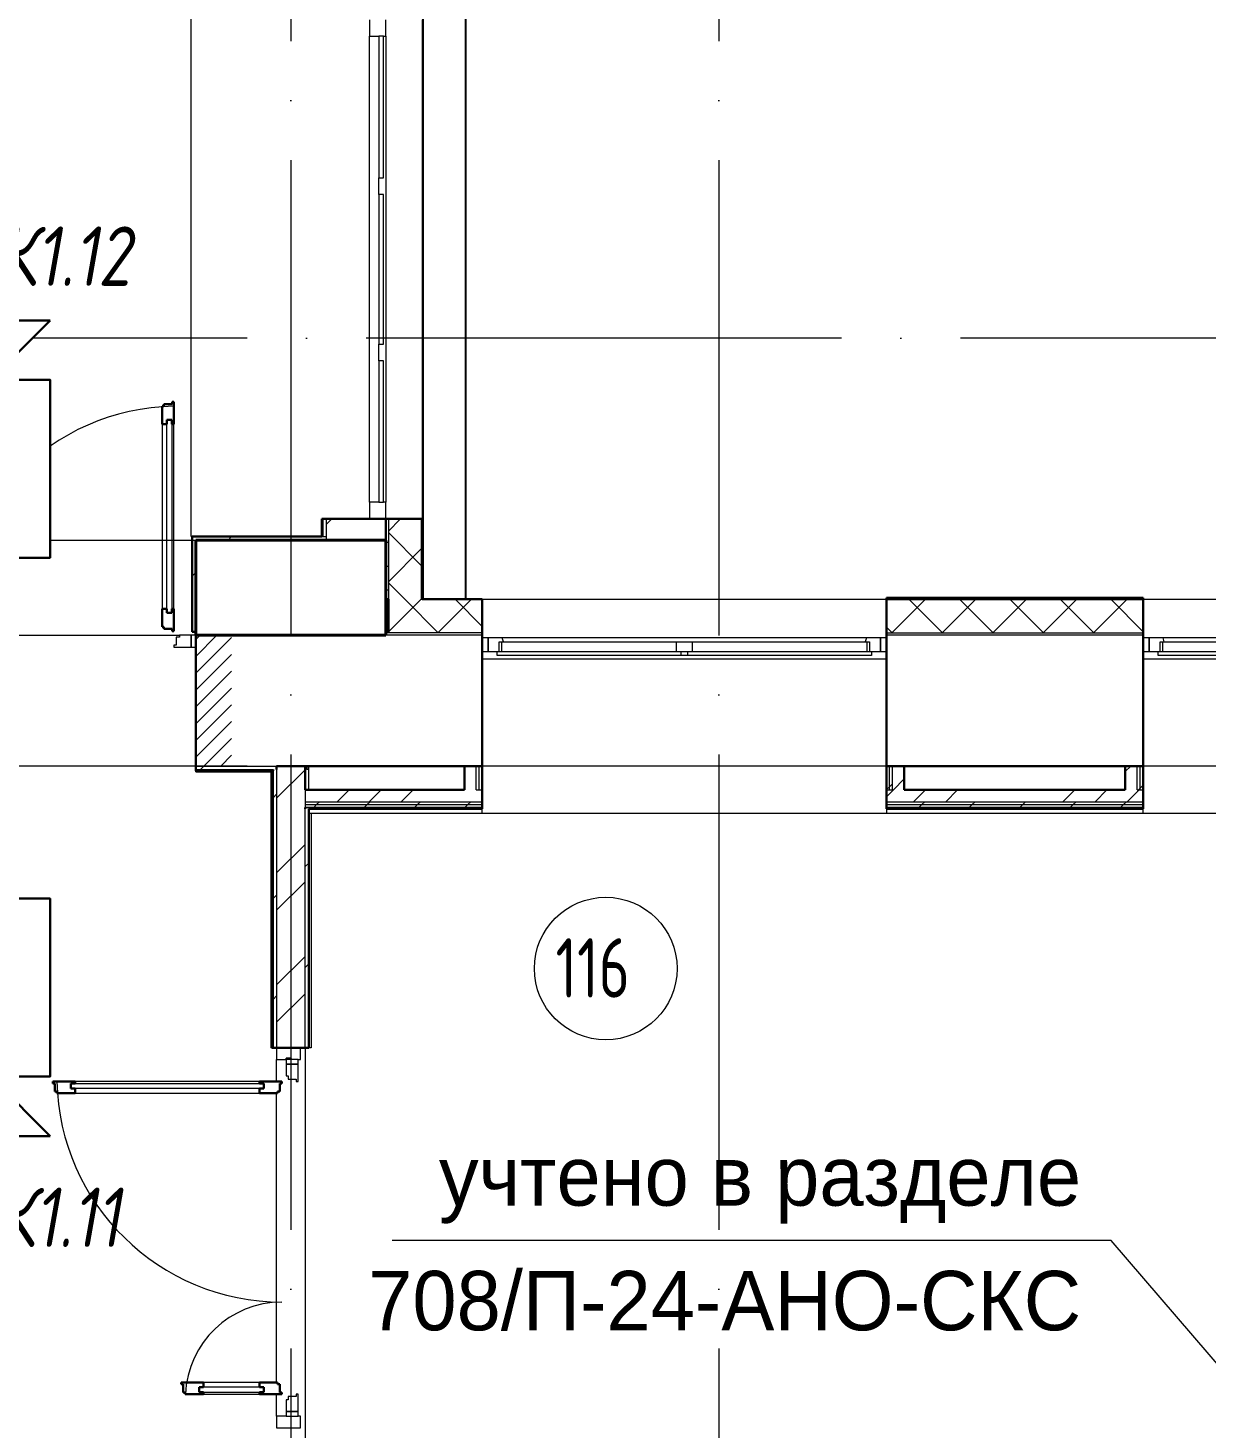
# Model space of a CAD drawing. Header units: millimetres. Extents: x -495897 to 1376592, y -28539 to 470976.
# Drawn here: x -32268 to -27309, y 352270 to 358160 of the extents above; entities that cross this region are included whole.
import ezdxf
from ezdxf.enums import TextEntityAlignment as Align

# ---------------------------------------------------------------- set-up
doc = ezdxf.new("R2010")
doc.units = ezdxf.units.MM
doc.set_wipeout_variables(frame=1)
for name, pattern in [('ADSK_Линия сетки', [25, 20, -2.5, 0, -2.5]), ('ADSK_Сверху', [450, 300, -150]), ('ADSK_Штриховая_ш2 п1_5', [4.5, 3, -1.5])]:
    doc.linetypes.add(name, pattern=pattern)
for name, color, linetype, lineweight in [('_ Окна', 7, 'Continuous', 9), ('RC-Видеонаблюдение', 5, 'Continuous', 30), ('Витраж', 7, 'Continuous', 9), ('Двери', 252, 'Continuous', 9), ('Линии', 7, 'Continuous', 9), ('Марки помещений', 252, 'Continuous', 20), ('Несущие колонны', 252, 'Continuous', 18), ('Ограждение', 252, 'Continuous', 9), ('Окна', 252, 'Continuous', 9), ('Оси', 252, 'Continuous', 9), ('Перекрытие', 252, 'Continuous', 18), ('Стены внутренние', 7, 'Continuous', 18), ('Стены наружные', 7, 'Continuous', 18), ('Стены разрез', 7, 'Continuous', 30), ('Стены штриховка', 7, 'Continuous', 9)]:
    doc.layers.add(name, color=color, linetype=linetype, lineweight=lineweight)
doc.layers.add('PDF _СОТ', color=7, linetype='Continuous', true_color=0xb82d00)
for name, color, linetype in [('PDF _Текст', 7, 'Continuous'), ('RC-Позиционные_обозначения', 7, 'Continuous'), ('Стены', 194, 'Continuous')]:
    doc.layers.add(name, color=color, linetype=linetype)
doc.layers.add('Двери открывание', color=7, linetype='Continuous', lineweight=9, true_color=0xc0c0c0)
doc.styles.add('GOST Common_3', font='', dxfattribs={"height": 3.5})
doc.styles.add('Mipgost_5', font='', dxfattribs={"height": 250})
doc.styles.add('RubezhCAD', font='', dxfattribs={"oblique": 10})
doc.styles.get("Standard").update_dxf_attribs({"font": ''})
doc.styles.get('GOST Common_3').set_extended_font_data('GOST 2.304 type A')
doc.styles.get('Mipgost_5').set_extended_font_data('Mipgost')
doc.styles.get('RubezhCAD').set_extended_font_data('GOST type A')
doc.styles.get('Standard').set_extended_font_data('GOST type B')

# ---------------------------------------------------------------- blocks, each defined once
blk = doc.blocks.new('RC-UGO-CAM-01')
blk.add_attdef('PSTN', text='', height=2.5).set_placement((4.626, 3.284), align=Align.BOTTOM_LEFT)
at = {"color": 1}
blk.add_wipeout([(3.743, 0), (6.243, 2.499), (6.243, -2.499)], dxfattribs=at)
blk.add_line((6.243, 2.499), (6.243, -2.499), dxfattribs=at)
blk.add_wipeout([(-3.743, -2.499), (-3.741, 2.497), (3.743, 2.499), (3.743, -2.499)], dxfattribs=at)
for q in [(6.243, 2.499), (6.243, -2.499)]:
    blk.add_line((3.743, 0), q, dxfattribs=at)
blk.add_lwpolyline([(3.743, -2.499), (3.743, 2.499), (-3.743, 2.499), (-3.743, -2.499), (3.743, -2.499)], close=True, dxfattribs=at)
blk = doc.blocks.new('1 этаж')
at = {"layer": 'Двери', "lineweight": 18, "true_color": 0x636466}
h = blk.add_hatch(dxfattribs=at)
h.set_pattern_fill('FP_2', color=251, style=0, pattern_type=2)
h.set_pattern_definition([(45, (-31805.8, -5068.73), (-35.3553, 35.3553), [])])
h.paths.add_polyline_path([(-32555.8, -5343.7), (-32555.8, -4793.7), (-32705.8, -4793.7), (-32705.8, -5343.7)])
h.paths.add_polyline_path([(-30805.8, -5343.7), (-30655.8, -5343.7), (-30655.8, -4793.7), (-30805.8, -4793.7), (-30805.8, -4877.7)])
at = {"layer": 'Ограждение', "true_color": 0x636466}
h = blk.add_hatch(dxfattribs=at)
h.set_pattern_fill('FP_25', color=251, style=0, pattern_type=2)
h.set_pattern_definition([(0, (-32119.8, 96), (0, 600), []), (90, (-32119.8, 96), (-600, 4e-14), [])])
h.paths.add_polyline_path([(-30485.8, -6528.7), (-30485.8, -5363.7), (-30490.8, -5368.7), (-30490.8, -6528.7)])
at = {"layer": '_ Окна', "color": 251, "lineweight": 18, "true_color": 0x636466}
for p, q in [((-30075.8, -2203.7), (-30075.8, -2273.7)), ((-30005.8, -2273.7), (-30005.8, -2203.7)), ((-30075.8, -2273.7), (-30035.8, -2273.7)), ((-30015.8, -2273.7), (-30005.8, -2273.7)), ((-30035.8, -4233.7), (-30075.8, -4233.7)), ((-30075.8, -4233.7), (-30075.8, -4303.7)), ((-30005.8, -4233.7), (-30015.8, -4233.7)), ((-30005.8, -4303.7), (-30005.8, -4233.7)), ((-29516.4, -4803.7), (-29575.8, -4803.7)), ((-29575.8, -4803.7), (-29575.8, -4861.7)), ((-29529.8, -4861.7), (-29529.8, -4820.7)), ((-29529.8, -4820.7), (-29517.8, -4820.7)), ((-29511.8, -4820.7), (-29516.4, -4803.7)), ((-27985.2, -4803.7), (-27989.8, -4820.7)), ((-27925.8, -4803.7), (-27985.2, -4803.7)), ((-27983.8, -4820.7), (-27971.8, -4820.7)), ((-27971.8, -4820.7), (-27971.8, -4861.7)), ((-27925.8, -4861.7), (-27925.8, -4803.7)), ((-26736.4, -4803.7), (-26795.8, -4803.7)), ((-26795.8, -4803.7), (-26795.8, -4861.7)), ((-26749.8, -4861.7), (-26749.8, -4820.7)), ((-26749.8, -4820.7), (-26737.8, -4820.7)), ((-26731.8, -4820.7), (-26736.4, -4803.7)), ((-29575.8, -4861.7), (-29537.8, -4861.7)), ((-27963.8, -4861.7), (-27925.8, -4861.7)), ((-26795.8, -4861.7), (-26757.8, -4861.7))]:
    blk.add_line(p, q, dxfattribs=at)
at = {"layer": '_ Окна', "color": 251, "true_color": 0x636466}
for p, q in [((-30035.8, -2273.7), (-30035.8, -2868.7)), ((-30015.8, -2273.7), (-30035.8, -2273.7)), ((-30015.8, -2868.7), (-30015.8, -2273.7)), ((-30035.8, -2868.7), (-30015.8, -2868.7)), ((-30035.8, -2938.7), (-30035.8, -3568.7)), ((-30015.8, -2938.7), (-30035.8, -2938.7)), ((-30015.8, -3568.7), (-30015.8, -2938.7)), ((-30035.8, -3568.7), (-30015.8, -3568.7)), ((-30035.8, -3638.7), (-30035.8, -4233.7)), ((-30015.8, -3638.7), (-30035.8, -3638.7)), ((-30015.8, -4233.7), (-30015.8, -3638.7)), ((-30035.8, -4233.7), (-30015.8, -4233.7)), ((-29575.8, -4803.7), (-29600.8, -4803.7)), ((-29575.8, -4861.7), (-29575.8, -4803.7)), ((-27900.8, -4803.7), (-27925.8, -4803.7)), ((-27925.8, -4803.7), (-27925.8, -4861.7)), ((-26795.8, -4803.7), (-26820.8, -4803.7)), ((-26795.8, -4861.7), (-26795.8, -4803.7)), ((-29600.8, -4861.7), (-29575.8, -4861.7)), ((-27925.8, -4861.7), (-27900.8, -4861.7)), ((-26820.8, -4861.7), (-26795.8, -4861.7))]:
    blk.add_line(p, q, dxfattribs=at)
at = {"layer": 'Витраж', "color": 251, "lineweight": 18, "true_color": 0x636466}
for p, q in [((-30465.8, -6528.7), (-30465.8, -6578.7)), ((-30365.8, -6528.7), (-30465.8, -6528.7)), ((-30365.8, -6578.7), (-30365.8, -6528.7)), ((-30465.8, -6578.7), (-30425.8, -6578.7)), ((-30375.8, -6578.7), (-30365.8, -6578.7))]:
    blk.add_line(p, q, dxfattribs=at)
at = {"layer": 'Витраж', "color": 251, "lineweight": 18, "true_color": 0x636466, "extrusion": (0, 0, -1)}
for p, q in [((-30465.8, -8078.7), (-30465.8, -8128.7)), ((-30425.8, -8078.7), (-30465.8, -8078.7)), ((-30365.8, -8078.7), (-30375.8, -8078.7)), ((-30365.8, -8128.7), (-30365.8, -8078.7)), ((-30465.8, -8128.7), (-30365.8, -8128.7))]:
    blk.add_line(p, q, dxfattribs=at)
at = {"layer": 'Двери', "color": 251, "lineweight": 30, "true_color": 0x636466}
for p, q in [((-30905.8, -3820.7), (-30939.8, -3820.7)), ((-30939.8, -3820.7), (-30939.8, -3829.7)), ((-30897.8, -3811.7), (-30905.8, -3811.7)), ((-30905.8, -3811.7), (-30905.8, -3820.7)), ((-30897.8, -3905.7), (-30897.8, -3811.7)), ((-30939.8, -3829.7), (-30947.8, -3829.7)), ((-30947.8, -3829.7), (-30947.8, -3905.7)), ((-30947.8, -3905.7), (-30927.8, -3905.7)), ((-30927.8, -3905.7), (-30927.8, -3887.7)), ((-30927.8, -3887.7), (-30906.8, -3887.7)), ((-30906.8, -3887.7), (-30906.8, -3905.7)), ((-30906.8, -3905.7), (-30897.8, -3905.7)), ((-30947.8, -4681.7), (-30947.8, -4757.7)), ((-30947.8, -4681.7), (-30927.8, -4681.7)), ((-30927.8, -4681.7), (-30927.8, -4699.7)), ((-30927.8, -4699.7), (-30906.8, -4699.7)), ((-30906.8, -4681.7), (-30897.8, -4681.7)), ((-30906.8, -4699.7), (-30906.8, -4681.7)), ((-30897.8, -4775.7), (-30897.8, -4681.7)), ((-30947.8, -4757.7), (-30939.8, -4757.7)), ((-30939.8, -4757.7), (-30939.8, -4766.7)), ((-30939.8, -4766.7), (-30905.8, -4766.7)), ((-30905.8, -4766.7), (-30905.8, -4775.7)), ((-30905.8, -4775.7), (-30897.8, -4775.7)), ((-31313.8, -6670.7), (-31407.8, -6670.7)), ((-31407.8, -6670.7), (-31407.8, -6678.7)), ((-31407.8, -6678.7), (-31398.8, -6678.7)), ((-31398.8, -6678.7), (-31398.8, -6712.7)), ((-31398.8, -6712.7), (-31389.8, -6712.7)), ((-31389.8, -6712.7), (-31389.8, -6720.7)), ((-31331.8, -6679.7), (-31313.8, -6679.7)), ((-31331.8, -6700.7), (-31331.8, -6679.7)), ((-31313.8, -6700.7), (-31331.8, -6700.7)), ((-31313.8, -6679.7), (-31313.8, -6670.7)), ((-31313.8, -6720.7), (-31313.8, -6700.7)), ((-30443.8, -6670.7), (-30537.8, -6670.7)), ((-30537.8, -6679.7), (-30537.8, -6670.7)), ((-30519.8, -6679.7), (-30537.8, -6679.7)), ((-30537.8, -6700.7), (-30519.8, -6700.7)), ((-30537.8, -6720.7), (-30537.8, -6700.7)), ((-30519.8, -6700.7), (-30519.8, -6679.7)), ((-30461.8, -6720.7), (-30461.8, -6712.7)), ((-30461.8, -6712.7), (-30452.8, -6712.7)), ((-30452.8, -6712.7), (-30452.8, -6678.7)), ((-30452.8, -6678.7), (-30443.8, -6678.7)), ((-30443.8, -6678.7), (-30443.8, -6670.7)), ((-31389.8, -6720.7), (-31313.8, -6720.7)), ((-30537.8, -6720.7), (-30461.8, -6720.7)), ((-30773.8, -7936.7), (-30867.8, -7936.7)), ((-30867.8, -7936.7), (-30867.8, -7944.7)), ((-30867.8, -7944.7), (-30858.8, -7944.7)), ((-30858.8, -7944.7), (-30858.8, -7978.7)), ((-30773.8, -7936.7), (-30773.8, -7956.7)), ((-30461.8, -7936.7), (-30537.8, -7936.7)), ((-30537.8, -7936.7), (-30537.8, -7956.7)), ((-30461.8, -7944.7), (-30461.8, -7936.7)), ((-30452.8, -7944.7), (-30461.8, -7944.7)), ((-30452.8, -7978.7), (-30452.8, -7944.7)), ((-30858.8, -7978.7), (-30849.8, -7978.7)), ((-30849.8, -7978.7), (-30849.8, -7986.7)), ((-30849.8, -7986.7), (-30773.8, -7986.7)), ((-30773.8, -7956.7), (-30791.8, -7956.7)), ((-30791.8, -7956.7), (-30791.8, -7977.7)), ((-30791.8, -7977.7), (-30773.8, -7977.7)), ((-30773.8, -7977.7), (-30773.8, -7986.7)), ((-30537.8, -7956.7), (-30519.8, -7956.7)), ((-30537.8, -7977.7), (-30537.8, -7986.7)), ((-30519.8, -7977.7), (-30537.8, -7977.7)), ((-30537.8, -7986.7), (-30443.8, -7986.7)), ((-30519.8, -7956.7), (-30519.8, -7977.7)), ((-30443.8, -7978.7), (-30452.8, -7978.7)), ((-30443.8, -7986.7), (-30443.8, -7978.7))]:
    blk.add_line(p, q, dxfattribs=at)
at = {"layer": 'Двери', "color": 251, "true_color": 0x636466}
for p, q in [((-30947.8, -3905.7), (-30947.8, -4681.7)), ((-30927.8, -4699.7), (-30927.8, -3887.7)), ((-30927.8, -3887.7), (-30906.8, -3887.7)), ((-30906.8, -3887.7), (-30906.8, -4699.7)), ((-30897.8, -4681.7), (-30897.8, -3905.7)), ((-30906.8, -4699.7), (-30927.8, -4699.7)), ((-30874.8, -4801.7), (-30888.8, -4801.7)), ((-30888.8, -4801.7), (-30888.8, -4835.7)), ((-30874.8, -4793.7), (-30874.8, -4801.7)), ((-30825.8, -4793.7), (-30874.8, -4793.7)), ((-30805.8, -4793.7), (-30825.8, -4793.7)), ((-30825.8, -4793.7), (-30825.8, -4843.7)), ((-30825.8, -4843.7), (-30825.8, -4793.7)), ((-30805.8, -4843.7), (-30805.8, -4793.7)), ((-30888.8, -4835.7), (-30897.8, -4835.7)), ((-30897.8, -4835.7), (-30897.8, -4843.7)), ((-30897.8, -4843.7), (-30825.8, -4843.7)), ((-30825.8, -4843.7), (-30805.8, -4843.7)), ((-30375.8, -6578.7), (-30425.8, -6578.7)), ((-30425.8, -6578.7), (-30425.8, -6598.7)), ((-30375.8, -6598.7), (-30375.8, -6578.7)), ((-30425.8, -6598.7), (-30375.8, -6598.7)), ((-30375.8, -6598.7), (-30425.8, -6598.7)), ((-30425.8, -6598.7), (-30425.8, -6647.7)), ((-30425.8, -6647.7), (-30417.8, -6647.7)), ((-30417.8, -6647.7), (-30417.8, -6661.7)), ((-30375.8, -6670.7), (-30375.8, -6598.7)), ((-31331.8, -6679.7), (-30519.8, -6679.7)), ((-31331.8, -6700.7), (-31331.8, -6679.7)), ((-30519.8, -6700.7), (-31331.8, -6700.7)), ((-30537.8, -6670.7), (-31313.8, -6670.7)), ((-30519.8, -6679.7), (-30519.8, -6700.7)), ((-30417.8, -6661.7), (-30383.8, -6661.7)), ((-30383.8, -6661.7), (-30383.8, -6670.7)), ((-30383.8, -6670.7), (-30375.8, -6670.7)), ((-31313.8, -6720.7), (-30537.8, -6720.7)), ((-30537.8, -7936.7), (-30773.8, -7936.7)), ((-30519.8, -7956.7), (-30791.8, -7956.7)), ((-30791.8, -7956.7), (-30791.8, -7977.7)), ((-30791.8, -7977.7), (-30519.8, -7977.7)), ((-30773.8, -7986.7), (-30537.8, -7986.7)), ((-30519.8, -7977.7), (-30519.8, -7956.7)), ((-30425.8, -8009.7), (-30425.8, -8058.7)), ((-30417.8, -8009.7), (-30425.8, -8009.7)), ((-30383.8, -7995.7), (-30417.8, -7995.7)), ((-30417.8, -7995.7), (-30417.8, -8009.7)), ((-30375.8, -7986.7), (-30383.8, -7986.7)), ((-30383.8, -7986.7), (-30383.8, -7995.7)), ((-30375.8, -8058.7), (-30375.8, -7986.7)), ((-30375.8, -8058.7), (-30425.8, -8058.7)), ((-30425.8, -8058.7), (-30425.8, -8078.7)), ((-30425.8, -8058.7), (-30375.8, -8058.7)), ((-30375.8, -8078.7), (-30375.8, -8058.7)), ((-30425.8, -8078.7), (-30375.8, -8078.7))]:
    blk.add_line(p, q, dxfattribs=at)
at = {"layer": 'Двери', "color": 251, "linetype": 'ADSK_Штриховая_ш2 п1_5', "true_color": 0x636466}
for p, q in [((-30655.8, -4793.7), (-30805.8, -4793.7)), ((-30805.8, -4793.7), (-30805.8, -5343.7)), ((-30805.8, -5343.7), (-30655.8, -5343.7))]:
    blk.add_line(p, q, dxfattribs=at)
at = {"layer": 'Двери открывание', "color": 251, "true_color": 0x636466}
for centre, radius, start, end in [((-30879.8, -4775.7), 946, 91.09026, 180), ((-30443.8, -6652.7), 946, 181.09026, 270), ((-30443.8, -8004.7), 406, 90, 177.45896)]:
    blk.add_arc(centre, radius, start, end, dxfattribs=at)
at = {"layer": 'Линии', "color": 251, "linetype": 'ADSK_Сверху', "ltscale": 100, "true_color": 0x636466}
blk.add_line((-32555.8, -4393.7), (-30805.8, -4393.7), dxfattribs=at)
at = {"layer": 'Марки помещений', "color": 251, "true_color": 0x636466}
blk.add_circle((-29081.5, -6195.7), 300, dxfattribs=at)
at = {"layer": 'Несущие колонны', "color": 251, "lineweight": 40, "true_color": 0x636466}
for p, q in [((-30805.8, -4393.7), (-30005.8, -4393.7)), ((-30805.8, -4793.7), (-30805.8, -4393.7)), ((-30255.8, -4393.7), (-30805.8, -4393.7)), ((-30805.8, -4393.7), (-30805.8, -4793.7)), ((-30005.8, -4393.7), (-30005.8, -4793.7)), ((-30005.8, -4793.7), (-30005.8, -4393.7)), ((-30005.8, -4793.7), (-30805.8, -4793.7)), ((-30805.8, -4793.7), (-30655.8, -4793.7)), ((-30655.8, -4793.7), (-30005.8, -4793.7))]:
    blk.add_line(p, q, dxfattribs=at)
at = {"layer": 'Несущие колонны', "color": 251, "true_color": 0x636466}
blk.add_line((-30005.8, -4393.7), (-30255.8, -4393.7), dxfattribs=at)
at = {"layer": 'Ограждение', "color": 251, "true_color": 0x636466}
for p, q in [((-30825.8, -4378.7), (-30825.8, -988.7)), ((-30820.8, -4378.7), (-30825.8, -4378.7)), ((-27900.8, -4893.7), (-29600.8, -4893.7)), ((-25120.8, -4893.7), (-26820.8, -4893.7)), ((-30330.8, -5443.7), (-30330.8, -5343.7)), ((-27900.8, -5343.7), (-29600.8, -5343.7)), ((-25120.8, -5343.7), (-26820.8, -5343.7)), ((-30805.8, -5368.7), (-30805.8, -5363.7)), ((-30805.8, -5368.7), (-30490.8, -5368.7)), ((-30490.8, -5368.7), (-30485.8, -5363.7)), ((-30490.8, -5368.7), (-30490.8, -6528.7)), ((-29600.8, -5543.7), (-29600.8, -5523.7)), ((-27900.8, -5523.7), (-27900.8, -5543.7)), ((-26820.8, -5543.7), (-26820.8, -5523.7)), ((-22065.8, -5543.7), (-30330.8, -5543.7)), ((-30320.8, -5543.7), (-30320.8, -6528.7)), ((-27900.8, -5543.7), (-29600.8, -5543.7)), ((-25120.8, -5543.7), (-26820.8, -5543.7)), ((-30485.8, -6528.7), (-30490.8, -6528.7)), ((-30320.8, -6528.7), (-30330.8, -6528.7))]:
    blk.add_line(p, q, dxfattribs=at)
at = {"layer": 'Окна', "color": 251, "true_color": 0x636466}
for p, q in [((-30075.8, -4233.7), (-30075.8, -2273.7)), ((-30005.8, -2273.7), (-30005.8, -4233.7)), ((-30035.8, -2938.7), (-30035.8, -2868.7)), ((-30035.8, -3638.7), (-30035.8, -3568.7)), ((-29517.8, -4820.7), (-28785.8, -4820.7)), ((-29517.8, -4861.7), (-29517.8, -4820.7)), ((-27985.2, -4803.7), (-29516.4, -4803.7)), ((-28785.8, -4820.7), (-28715.8, -4820.7)), ((-28785.8, -4820.7), (-28785.8, -4861.7)), ((-28715.8, -4820.7), (-27983.8, -4820.7)), ((-28715.8, -4861.7), (-28715.8, -4820.7)), ((-27983.8, -4820.7), (-27983.8, -4861.7)), ((-26737.8, -4820.7), (-26005.8, -4820.7)), ((-26737.8, -4861.7), (-26737.8, -4820.7)), ((-25205.2, -4803.7), (-26736.4, -4803.7)), ((-29537.8, -4861.7), (-28765.8, -4861.7)), ((-29537.8, -4878.7), (-29537.8, -4861.7)), ((-28765.8, -4878.7), (-29537.8, -4878.7)), ((-28765.8, -4861.7), (-28735.8, -4861.7)), ((-28765.8, -4861.7), (-28765.8, -4878.7)), ((-28735.8, -4878.7), (-28765.8, -4878.7)), ((-28735.8, -4861.7), (-27963.8, -4861.7)), ((-28735.8, -4878.7), (-28735.8, -4861.7)), ((-27963.8, -4878.7), (-28735.8, -4878.7)), ((-27963.8, -4861.7), (-27963.8, -4878.7)), ((-26757.8, -4861.7), (-25985.8, -4861.7)), ((-26757.8, -4878.7), (-26757.8, -4861.7)), ((-25985.8, -4878.7), (-26757.8, -4878.7))]:
    blk.add_line(p, q, dxfattribs=at)
at = {"layer": 'Оси', "color": 251, "linetype": 'ADSK_Линия сетки', "ltscale": 100, "true_color": 0x636466}
for p, q in [((-30405.8, 32206.9), (-30405.8, -33769.9)), ((-28605.8, 32206.9), (-28605.8, -33769.9)), ((4411.5, -3543.7), (-72528.1, -3543.7)), ((4411.5, -5343.7), (-72528.1, -5343.7))]:
    blk.add_line(p, q, dxfattribs=at)
at = {"layer": 'Перекрытие', "color": 251, "ltscale": 100, "true_color": 0x636466}
blk.add_line((-32486.8, -4793.7), (-30874.8, -4793.7), dxfattribs=at)
at = {"layer": 'Стены', "color": 251, "true_color": 0x636466}
for p, q in [((-29670.8, -1835.7), (-29670.8, -4641.7)), ((-29850.8, -2031.6), (-29850.8, -4641.7))]:
    blk.add_line(p, q, dxfattribs=at)
at = {"layer": 'Стены внутренние', "color": 251, "true_color": 0x636466}
for p, q in [((-29853.8, -2203.7), (-29853.8, -4303.7)), ((-29600.8, -4641.7), (-27900.8, -4641.7)), ((-26820.8, -4641.7), (-25120.8, -4641.7)), ((-29600.8, -4793.7), (-30005.8, -4793.7)), ((-26820.8, -4793.7), (-27900.8, -4793.7)), ((-30805.8, -5343.7), (-30465.8, -5343.7))]:
    blk.add_line(p, q, dxfattribs=at)
at = {"layer": 'Стены внутренние', "color": 251, "lineweight": 30, "true_color": 0x636466}
for p, q in [((-29853.8, -4303.7), (-29995.8, -4303.7)), ((-29853.8, -4641.7), (-29853.8, -4303.7)), ((-29995.8, -4641.7), (-30005.8, -4641.7)), ((-30005.8, -4641.7), (-30005.8, -4783.7)), ((-29600.8, -4641.7), (-29853.8, -4641.7)), ((-29600.8, -4783.7), (-29600.8, -4641.7)), ((-27900.8, -4641.7), (-27900.8, -4783.7)), ((-26820.8, -4783.7), (-26820.8, -4641.7)), ((-30005.8, -4793.7), (-30805.8, -4793.7)), ((-30805.8, -4793.7), (-30805.8, -5343.7)), ((-29600.8, -5343.7), (-29600.8, -4793.7)), ((-27900.8, -4793.7), (-27900.8, -5343.7)), ((-26820.8, -5343.7), (-26820.8, -4793.7)), ((-30345.8, -5343.7), (-29675.8, -5343.7)), ((-27825.8, -5343.7), (-26895.8, -5343.7))]:
    blk.add_line(p, q, dxfattribs=at)
at = {"layer": 'Стены внутренние', "color": 251, "linetype": 'Continuous', "lineweight": 9, "true_color": 0x636466}
for p, q in [((-29995.8, -4356.1), (-29945.5, -4305.7)), ((-29855.8, -4501.5), (-29995.8, -4361.5)), ((-29855.8, -4374.4), (-29853.8, -4374.4)), ((-29995.8, -4568.2), (-29855.8, -4428.2)), ((-29925.7, -4643.7), (-29995.8, -4573.6)), ((-29999.2, -4783.7), (-29859.2, -4643.7)), ((-29785.7, -4783.7), (-29925.7, -4643.7)), ((-29859.2, -4643.7), (-29855.8, -4640.3)), ((-29787.1, -4783.7), (-29647.1, -4643.7)), ((-29600.8, -4756.5), (-29713.5, -4643.7)), ((-27877.9, -4783.7), (-27737.9, -4643.7)), ((-27664.4, -4783.7), (-27804.4, -4643.7)), ((-27676.5, -4643.7), (-27677.6, -4641.7)), ((-27665.7, -4783.7), (-27525.7, -4643.7)), ((-27452.2, -4783.7), (-27592.2, -4643.7)), ((-27453.6, -4783.7), (-27313.6, -4643.7)), ((-27240.1, -4783.7), (-27380.1, -4643.7)), ((-27324.5, -4643.7), (-27325.2, -4642.6)), ((-27241.5, -4783.7), (-27101.5, -4643.7)), ((-27028, -4783.7), (-27168, -4643.7)), ((-27029.3, -4783.7), (-26889.3, -4643.7)), ((-26820.8, -4778.8), (-26955.8, -4643.7)), ((-27876.5, -4783.7), (-27900.8, -4759.4)), ((-29997.8, -4783.7), (-30005.8, -4775.7))]:
    blk.add_line(p, q, dxfattribs=at)
at = {"layer": 'Стены наружные', "color": 251, "lineweight": 30, "true_color": 0x636466}
for p, q in [((-30005.8, -4303.7), (-30275.8, -4303.7)), ((-30275.8, -4303.7), (-30275.8, -4378.7)), ((-30005.8, -4393.7), (-30005.8, -4303.7)), ((-30005.8, -4303.7), (-30005.8, -4793.7)), ((-29995.8, -4303.7), (-30005.8, -4303.7)), ((-30820.8, -4378.7), (-30820.8, -4778.7)), ((-30275.8, -4378.7), (-30820.8, -4378.7)), ((-30805.8, -4778.7), (-30805.8, -4393.7)), ((-30805.8, -4393.7), (-30255.8, -4393.7)), ((-29995.8, -4783.7), (-29995.8, -4641.7)), ((-26820.8, -4636.7), (-27900.8, -4636.7)), ((-27900.8, -4636.7), (-27900.8, -4641.7)), ((-27900.8, -4641.7), (-26820.8, -4641.7)), ((-26820.8, -4641.7), (-26820.8, -4636.7)), ((-30820.8, -4778.7), (-30805.8, -4778.7)), ((-29600.8, -4793.7), (-29600.8, -4783.7)), ((-27900.8, -4783.7), (-27900.8, -4793.7)), ((-26820.8, -4793.7), (-26820.8, -4783.7)), ((-30805.8, -5343.7), (-30805.8, -5363.7)), ((-30480.8, -5358.7), (-30480.8, -5363.7)), ((-30345.8, -5343.7), (-30465.8, -5343.7)), ((-30465.8, -5343.7), (-30465.8, -5358.7)), ((-30345.8, -5443.7), (-30345.8, -5343.7)), ((-29675.8, -5343.7), (-29675.8, -5443.7)), ((-29600.8, -5343.7), (-29675.8, -5343.7)), ((-29600.8, -5523.7), (-29600.8, -5343.7)), ((-27900.8, -5343.7), (-27900.8, -5523.7)), ((-27825.8, -5343.7), (-27900.8, -5343.7)), ((-27825.8, -5443.7), (-27825.8, -5343.7)), ((-26895.8, -5343.7), (-26895.8, -5443.7)), ((-26820.8, -5343.7), (-26895.8, -5343.7)), ((-26820.8, -5523.7), (-26820.8, -5343.7)), ((-30805.8, -5363.7), (-30485.8, -5363.7)), ((-30485.8, -5363.7), (-30485.8, -6528.7)), ((-29675.8, -5443.7), (-30345.8, -5443.7)), ((-26895.8, -5443.7), (-27825.8, -5443.7)), ((-30345.8, -5518.7), (-30345.8, -5523.7)), ((-30330.8, -5523.7), (-29600.8, -5523.7)), ((-30330.8, -6528.7), (-30330.8, -5523.7)), ((-27900.8, -5523.7), (-26820.8, -5523.7)), ((-30485.8, -6528.7), (-30330.8, -6528.7))]:
    blk.add_line(p, q, dxfattribs=at)
at = {"layer": 'Стены наружные', "color": 251, "linetype": 'Continuous', "lineweight": 9, "true_color": 0x636466}
for p, q in [((-30275.8, -4353.2), (-30270.8, -4348.2)), ((-30255.8, -4326.2), (-30233.4, -4303.7)), ((-29995.8, -4304), (-30005.8, -4304)), ((-30669.9, -4393.7), (-30654.9, -4378.7)), ((-30009.1, -4393.7), (-30005.8, -4390.5)), ((-29995.8, -4404), (-30005.8, -4404)), ((-30820.8, -4544.7), (-30805.8, -4529.7)), ((-29995.8, -4504), (-30005.8, -4504)), ((-29995.8, -4604), (-30005.8, -4604)), ((-27677.6, -4641.7), (-27680.5, -4636.7)), ((-29995.8, -4704), (-30005.8, -4704)), ((-30791.3, -5363.7), (-30786.3, -5358.7)), ((-30786.3, -5358.7), (-30771.3, -5343.7)), ((-30720.6, -5363.7), (-30715.6, -5358.7)), ((-30649.9, -5363.7), (-30644.9, -5358.7)), ((-30579.2, -5363.7), (-30574.2, -5358.7)), ((-30508.5, -5363.7), (-30503.5, -5358.7)), ((-30465.8, -5479.1), (-30345.8, -5359.1)), ((-26895.8, -5366.5), (-26873.1, -5343.7)), ((-30485.8, -5411.8), (-30480.8, -5406.8)), ((-27888.3, -5430.6), (-27875.8, -5418.1)), ((-27871.3, -5443.7), (-27825.8, -5398.2)), ((-30485.8, -5482.5), (-30480.8, -5477.5)), ((-30480.8, -5477.5), (-30465.8, -5462.5)), ((-30211.3, -5493.7), (-30161.3, -5443.7)), ((-30076.3, -5493.7), (-30026.3, -5443.7)), ((-29941.4, -5493.7), (-29891.4, -5443.7)), ((-27900.8, -5443.1), (-27888.3, -5430.6)), ((-27900.8, -5473.2), (-27871.3, -5443.7)), ((-27786.4, -5493.7), (-27736.4, -5443.7)), ((-27651.4, -5493.7), (-27601.4, -5443.7)), ((-27158, -5493.7), (-27108, -5443.7)), ((-27023.1, -5493.7), (-26973.1, -5443.7)), ((-26888.1, -5493.7), (-26838.1, -5443.7)), ((-26840.8, -5443.7), (-26833.3, -5436.2)), ((-26833.3, -5436.2), (-26820.8, -5423.7)), ((-30309.9, -5518.7), (-30297.4, -5506.2)), ((-30297.4, -5506.2), (-30284.9, -5493.7)), ((-30102.8, -5523.7), (-30097.8, -5518.7)), ((-30097.8, -5518.7), (-30085.3, -5506.2)), ((-30085.3, -5506.2), (-30072.8, -5493.7)), ((-29885.7, -5518.7), (-29873.2, -5506.2)), ((-29873.2, -5506.2), (-29860.7, -5493.7)), ((-29678.5, -5523.7), (-29673.5, -5518.7)), ((-29673.5, -5518.7), (-29661, -5506.2)), ((-29661, -5506.2), (-29648.5, -5493.7)), ((-27764.3, -5518.7), (-27751.8, -5506.2)), ((-27751.8, -5506.2), (-27739.3, -5493.7)), ((-27557.2, -5523.7), (-27552.2, -5518.7)), ((-27552.2, -5518.7), (-27539.7, -5506.2)), ((-27539.7, -5506.2), (-27527.2, -5493.7)), ((-27340.1, -5518.7), (-27327.6, -5506.2)), ((-27327.6, -5506.2), (-27315.1, -5493.7)), ((-27133, -5523.7), (-27128, -5518.7)), ((-27128, -5518.7), (-27115.5, -5506.2)), ((-27115.5, -5506.2), (-27103, -5493.7)), ((-26915.8, -5518.7), (-26903.3, -5506.2)), ((-26903.3, -5506.2), (-26890.8, -5493.7)), ((-30485.8, -5553.2), (-30480.8, -5548.2)), ((-30485.8, -5623.9), (-30480.8, -5618.9)), ((-30485.8, -5694.6), (-30480.8, -5689.6)), ((-30465.8, -5793.4), (-30345.8, -5673.4)), ((-30485.8, -5765.3), (-30480.8, -5760.3)), ((-30345.8, -5766.7), (-30330.8, -5751.7)), ((-30485.8, -5836), (-30480.8, -5831)), ((-30465.8, -5950.5), (-30345.8, -5830.5)), ((-30480.8, -5901.7), (-30465.8, -5886.7)), ((-30485.8, -5906.7), (-30480.8, -5901.7)), ((-30485.8, -5977.4), (-30480.8, -5972.4)), ((-30485.8, -6048.2), (-30480.8, -6043.2)), ((-30485.8, -6118.9), (-30480.8, -6113.9)), ((-30465.8, -6264.9), (-30345.8, -6144.9)), ((-30345.8, -6191), (-30330.8, -6176)), ((-30485.8, -6189.6), (-30480.8, -6184.6)), ((-30485.8, -6260.3), (-30480.8, -6255.3)), ((-30465.8, -6422), (-30345.8, -6302)), ((-30485.8, -6331), (-30480.8, -6326)), ((-30480.8, -6326), (-30465.8, -6311)), ((-30485.8, -6401.7), (-30480.8, -6396.7)), ((-30485.8, -6472.4), (-30480.8, -6467.4))]:
    blk.add_line(p, q, dxfattribs=at)
at = {"layer": 'Стены наружные', "color": 251, "true_color": 0x636466}
for p, q in [((-30255.8, -4393.7), (-30005.8, -4393.7)), ((-30338.3, -5343.7), (-30338.3, -5358.7)), ((-30330.8, -5358.7), (-30338.3, -5358.7)), ((-30345.8, -6528.7), (-30345.8, -10128.7)), ((-30465.8, -6670.7), (-30465.8, -6578.7)), ((-30465.8, -7936.7), (-30465.8, -6720.7)), ((-30465.8, -8078.7), (-30465.8, -7986.7))]:
    blk.add_line(p, q, dxfattribs=at)
at = {"layer": 'Стены разрез', "color": 251, "true_color": 0x636466}
for p, q in [((-30425.8, -6573.7), (-30425.8, -6578.7)), ((-30405.8, -6573.7), (-30425.8, -6573.7)), ((-30405.8, -6578.7), (-30405.8, -6573.7))]:
    blk.add_line(p, q, dxfattribs=at)
at = {"layer": 'Стены штриховка', "color": 251, "true_color": 0x636466}
for p, q in [((-30270.8, -4303.7), (-30270.8, -4378.7)), ((-30255.8, -4393.7), (-30255.8, -4303.7)), ((-29995.8, -4303.7), (-29995.8, -4641.7)), ((-29855.8, -4305.7), (-29995.8, -4305.7)), ((-29855.8, -4643.7), (-29855.8, -4305.7)), ((-30275.8, -4378.7), (-30255.8, -4378.7)), ((-29855.8, -4641.7), (-29853.8, -4641.7)), ((-29602.8, -4643.7), (-29855.8, -4643.7)), ((-29602.8, -4717.7), (-29602.8, -4643.7)), ((-26822.8, -4643.7), (-27898.8, -4643.7)), ((-27898.8, -4643.7), (-27898.8, -4717.7)), ((-26822.8, -4717.7), (-26822.8, -4643.7)), ((-29602.8, -4717.7), (-29600.8, -4717.7)), ((-27900.8, -4717.7), (-27898.8, -4717.7)), ((-26822.8, -4717.7), (-26820.8, -4717.7)), ((-29600.8, -4783.7), (-30005.8, -4783.7)), ((-27900.8, -4783.7), (-26820.8, -4783.7)), ((-30805.8, -5358.7), (-30480.8, -5358.7)), ((-30465.8, -5358.7), (-30465.8, -6528.7)), ((-29625.8, -5443.7), (-29625.8, -5343.7)), ((-29613.3, -5443.7), (-29613.3, -5343.7)), ((-27888.3, -5443.7), (-27888.3, -5343.7)), ((-27875.8, -5443.7), (-27875.8, -5343.7)), ((-26845.8, -5443.7), (-26845.8, -5343.7)), ((-26833.3, -5443.7), (-26833.3, -5343.7)), ((-30480.8, -5363.7), (-30480.8, -6528.7)), ((-30345.8, -5443.7), (-30345.8, -5518.7)), ((-29625.8, -5443.7), (-29600.8, -5443.7)), ((-27900.8, -5443.7), (-27875.8, -5443.7)), ((-26845.8, -5443.7), (-26820.8, -5443.7)), ((-30345.8, -5493.7), (-29600.8, -5493.7)), ((-30345.8, -5506.2), (-29600.8, -5506.2)), ((-29600.8, -5518.7), (-30345.8, -5518.7)), ((-30345.8, -5518.7), (-29600.8, -5518.7)), ((-30345.8, -6528.7), (-30345.8, -5523.7)), ((-27900.8, -5493.7), (-26820.8, -5493.7)), ((-27900.8, -5506.2), (-26820.8, -5506.2)), ((-26820.8, -5518.7), (-27900.8, -5518.7)), ((-27900.8, -5518.7), (-26820.8, -5518.7))]:
    blk.add_line(p, q, dxfattribs=at)
at = {"layer": 'Марки помещений', "color": 251, "true_color": 0x636466, "style": 'GOST Common_3', "width": 0.9}
blk.add_text('116', height=250, dxfattribs=at).set_placement((-29292.6, -6318))

msp = doc.modelspace()

# ---------------------------------------------------------------- linework, layer by layer
at = {"layer": 'PDF _СОТ', "color": 0, "lineweight": 0}
msp.add_lwpolyline([(-25126.712, 350050.664), (-27711.166, 353059.1), (-30736.423, 353059.1)], dxfattribs=at)

# ---------------------------------------------------------------- block references
msp.add_blockref('1 этаж', (-756.474, 360398.765))

# ---------------------------------------------------------------- texts
at = {"layer": 'PDF _Текст', "char_height": 250, "attachment_point": 9, "style": 'Mipgost_5'}
for s, insert in [('учтено в разделе', (-27838.167, 353129.951)), ('708/П-24-АНО-СКС', (-27838.167, 352677.455))]:
    msp.add_mtext(s, dxfattribs=dict(at, insert=insert))

# ---------------------------------------------------------------- next in the draw order: block references
at = {"layer": 'RC-Видеонаблюдение'}
ref = msp.add_blockref('RC-UGO-CAM-01', (-32424.791, 356305.713), dxfattribs=dict(at, xscale=-100, yscale=100, zscale=100, rotation=270))
ref.add_attrib('PSTN', 'ВК1.12', (-32558.295, 357075.135), dxfattribs={"layer": 'RC-Позиционные_обозначения', "height": 250, "style": 'RubezhCAD', "oblique": 10})
ref = msp.add_blockref('RC-UGO-CAM-01', (-32424.791, 354122.765), dxfattribs=dict(at, xscale=100, yscale=100, zscale=100, rotation=270))
ref.add_attrib('PSTN', 'ВК1.11', (-32565.036, 353031.557), dxfattribs={"layer": 'RC-Позиционные_обозначения', "height": 250, "style": 'RubezhCAD', "oblique": 10})

doc.saveas('drawing.dxf')
